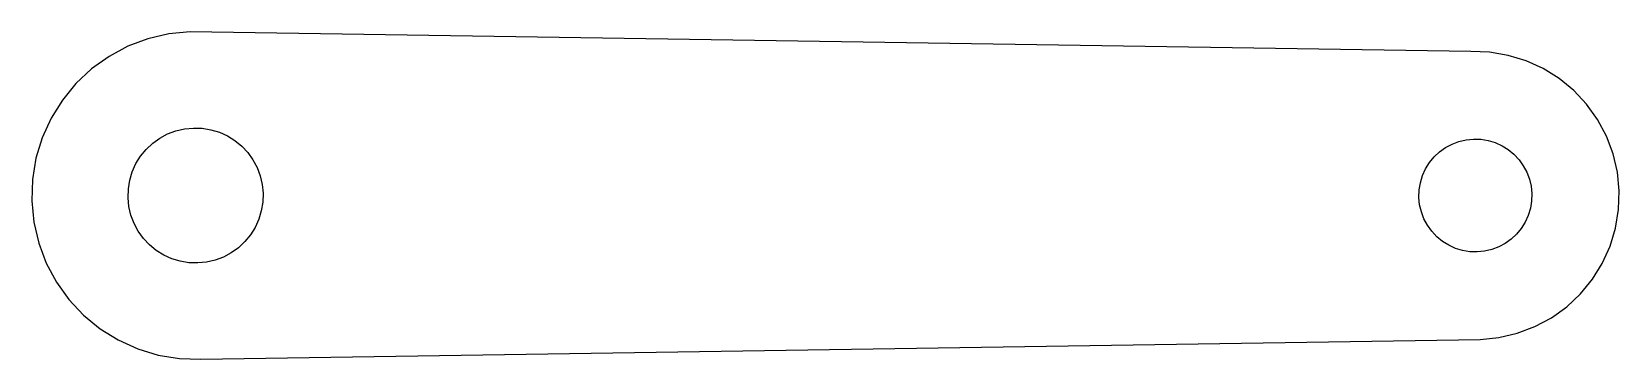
# Model space of a CAD drawing. Extents: x 1852 to 2210, y -272 to -198.
import ezdxf

# ---------------------------------------------------------------- set-up
doc = ezdxf.new("R2010")
doc.units = 0
doc.layers.get('0').update_dxf_attribs({"linetype": 'CONTINUOUS'})

msp = doc.modelspace()

# ---------------------------------------------------------------- linework, layer by layer
for points in [[(2179.06, -267.179), (2183.29, -266.763), (2187.43, -265.797), (2191.41, -264.3), (2195.16, -262.296), (2198.61, -259.82), (2201.71, -256.914), (2204.41, -253.628), (2206.66, -250.018), (2208.41, -246.146), (2209.65, -242.078), (2210.34, -237.884), (2210.48, -233.635), (2210.06, -229.404), (2209.1, -225.264), (2207.6, -221.285), (2205.59, -217.536), (2203.12, -214.08), (2200.21, -210.977), (2196.93, -208.28), (2193.32, -206.035), (2189.44, -204.28), (2185.38, -203.046), (2181.18, -202.353), (2176.93, -202.214), (1887.79, -197.716), (1882.97, -198.19), (1878.26, -199.289), (1873.73, -200.994), (1869.46, -203.275), (1865.52, -206.094), (1861.99, -209.402), (1858.92, -213.143), (1856.36, -217.253), (1854.37, -221.662), (1852.96, -226.293), (1852.17, -231.068), (1852.01, -235.905), (1852.49, -240.722), (1853.59, -245.435), (1855.29, -249.965), (1857.57, -254.233), (1860.39, -258.168), (1863.7, -261.7), (1867.44, -264.771), (1871.55, -267.327), (1875.96, -269.324), (1880.59, -270.729), (1885.37, -271.518), (1890.2, -271.677)], [(1887.5, -249.873), (1885.53, -249.548), (1883.62, -248.969), (1881.81, -248.145), (1880.11, -247.092), (1878.57, -245.826), (1877.21, -244.37), (1876.04, -242.749), (1875.1, -240.99), (1874.4, -239.123), (1873.95, -237.18), (1873.75, -235.195), (1873.82, -233.201), (1874.14, -231.233), (1874.72, -229.324), (1875.55, -227.507), (1876.6, -225.813), (1877.86, -224.271), (1879.32, -222.908), (1880.94, -221.746), (1882.7, -220.805), (1884.57, -220.103), (1886.51, -219.65), (1888.5, -219.455), (1890.49, -219.52), (1892.46, -219.845), (1894.37, -220.424), (1896.18, -221.248), (1897.88, -222.301), (1899.42, -223.567), (1900.78, -225.023), (1901.95, -226.644), (1902.89, -228.403), (1903.59, -230.27), (1904.04, -232.213), (1904.24, -234.198), (1904.17, -236.192), (1903.85, -238.16), (1903.27, -240.069), (1902.44, -241.886), (1901.39, -243.58), (1900.12, -245.122), (1898.67, -246.485), (1897.05, -247.647), (1895.29, -248.587), (1893.42, -249.29), (1891.48, -249.743), (1889.49, -249.938)], [(2176.74, -247.385), (2175.1, -247.113), (2173.5, -246.629), (2171.98, -245.941), (2170.57, -245.06), (2169.28, -244.002), (2168.14, -242.784), (2167.17, -241.429), (2166.38, -239.958), (2165.79, -238.397), (2165.41, -236.773), (2165.25, -235.113), (2165.31, -233.446), (2165.58, -231.801), (2166.06, -230.205), (2166.75, -228.686), (2167.63, -227.269), (2168.69, -225.98), (2169.91, -224.84), (2171.26, -223.869), (2172.73, -223.083), (2174.29, -222.495), (2175.92, -222.117), (2177.58, -221.953), (2179.25, -222.008), (2180.89, -222.28), (2182.49, -222.764), (2184.01, -223.452), (2185.42, -224.333), (2186.71, -225.391), (2187.85, -226.608), (2188.82, -227.964), (2189.61, -229.435), (2190.2, -230.996), (2190.57, -232.62), (2190.74, -234.28), (2190.68, -235.947), (2190.41, -237.592), (2189.93, -239.188), (2189.24, -240.707), (2188.36, -242.124), (2187.3, -243.413), (2186.08, -244.553), (2184.73, -245.524), (2183.26, -246.31), (2181.7, -246.898), (2180.07, -247.276), (2178.41, -247.44)]]:
    msp.add_lwpolyline(points, close=True)

doc.saveas('drawing.dxf')
